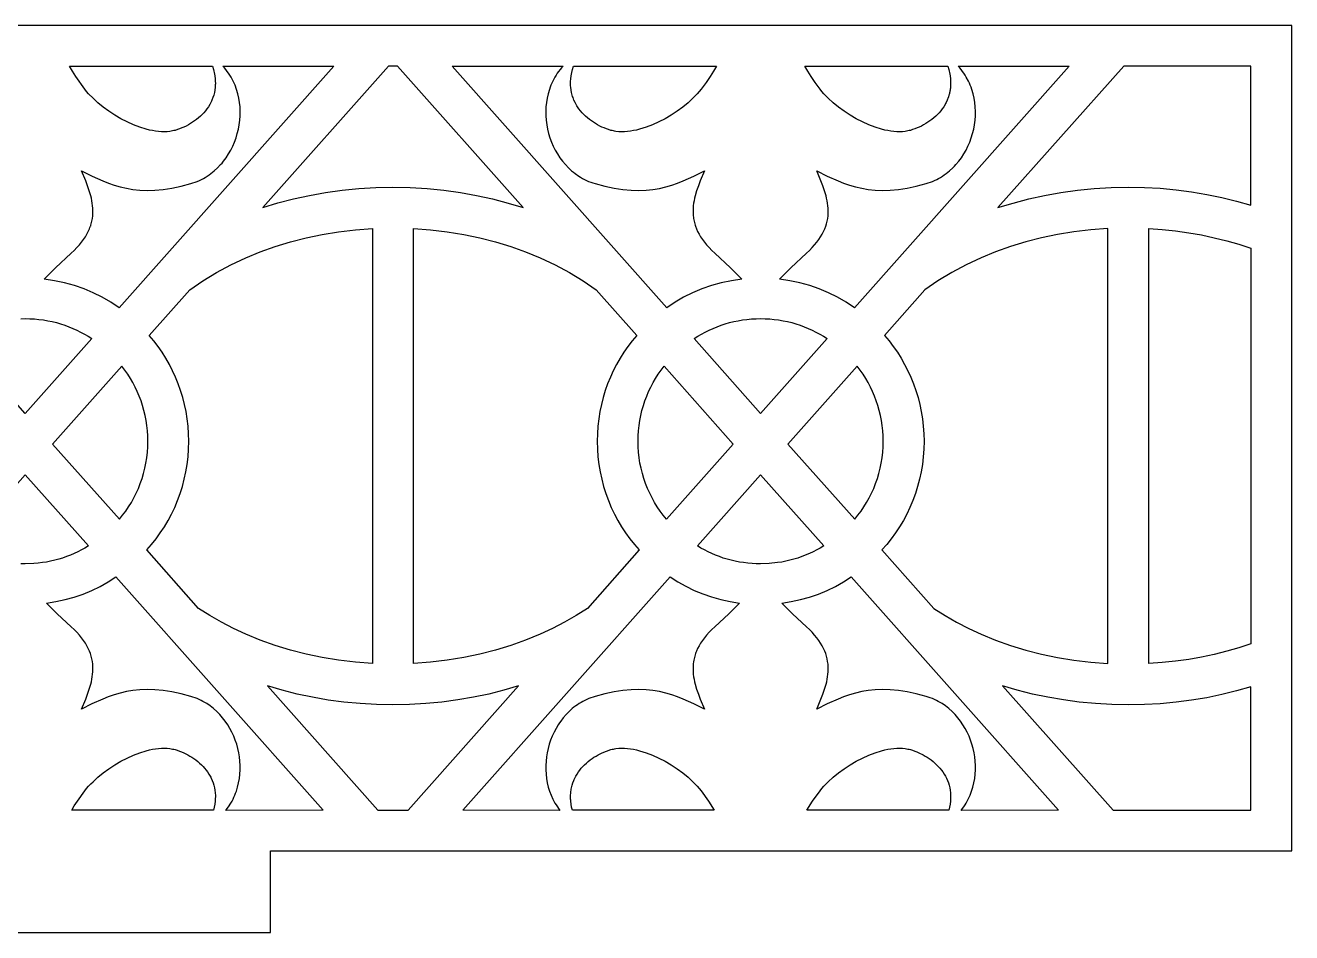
# Model space of a CAD drawing. Extents: x -831 to 1547, y -1426 to -385.
# Drawn here: x -553.04 to -506.54, y -549.92 to -516.62 of the extents above; entities that cross this region are included whole.
import ezdxf

# ---------------------------------------------------------------- set-up
doc = ezdxf.new("R2010")
doc.units = 0
doc.layers.add('CUT', color=18, linetype='CONTINUOUS')

msp = doc.modelspace()

# ---------------------------------------------------------------- linework, layer by layer
at = {"layer": 'CUT'}
for points in [[(-506.538, -516.625), (-599.538, -516.625), (-599.538, -546.924), (-562.038, -546.924), (-562.038, -549.924), (-544.038, -549.924), (-544.038, -546.924), (-506.538, -546.924)], [(-549.589, -526.988), (-549.894, -526.787), (-550.211, -526.604), (-550.541, -526.441), (-550.881, -526.298), (-551.233, -526.176), (-551.594, -526.076), (-551.963, -525.999), (-552.341, -525.944), (-551.926, -525.521), (-551.351, -524.986), (-551.243, -524.885), (-551.144, -524.784), (-551.053, -524.684), (-550.972, -524.585), (-550.934, -524.536), (-550.898, -524.486), (-550.833, -524.388), (-550.775, -524.291), (-550.725, -524.194), (-550.682, -524.097), (-550.663, -524.049), (-550.646, -524.001), (-550.637, -523.977), (-550.635, -523.971), (-550.635, -523.97), (-550.634, -523.968), (-550.634, -523.967), (-550.634, -523.965), (-550.633, -523.964), (-550.633, -523.962), (-550.632, -523.961), (-550.632, -523.959), (-550.63, -523.953), (-550.616, -523.905), (-550.592, -523.81), (-550.583, -523.763), (-550.574, -523.715), (-550.562, -523.621), (-550.556, -523.527), (-550.554, -523.433), (-550.557, -523.34), (-550.565, -523.247), (-550.577, -523.154), (-550.592, -523.062), (-550.611, -522.969), (-550.634, -522.877), (-550.687, -522.694), (-550.75, -522.511), (-550.82, -522.329), (-550.972, -521.965), (-550.588, -522.157), (-550.193, -522.337), (-549.988, -522.418), (-549.776, -522.491), (-549.556, -522.554), (-549.325, -522.606), (-549.084, -522.646), (-548.83, -522.671), (-548.561, -522.681), (-548.278, -522.673), (-547.977, -522.645), (-547.659, -522.598), (-547.32, -522.527), (-546.961, -522.433), (-546.88, -522.408), (-546.801, -522.381), (-546.723, -522.35), (-546.647, -522.317), (-546.572, -522.281), (-546.5, -522.243), (-546.429, -522.203), (-546.359, -522.159), (-546.291, -522.114), (-546.226, -522.067), (-546.161, -522.017), (-546.099, -521.965), (-545.979, -521.855), (-545.867, -521.738), (-545.814, -521.677), (-545.762, -521.614), (-545.665, -521.483), (-545.576, -521.346), (-545.495, -521.205), (-545.422, -521.058), (-545.357, -520.907), (-545.3, -520.753), (-545.253, -520.595), (-545.213, -520.435), (-545.183, -520.274), (-545.162, -520.11), (-545.15, -519.946), (-545.148, -519.782), (-545.154, -519.618), (-545.171, -519.454), (-545.198, -519.293), (-545.234, -519.133), (-545.28, -518.976), (-545.337, -518.821), (-545.37, -518.746), (-545.405, -518.671), (-545.483, -518.525), (-545.526, -518.453), (-545.571, -518.383), (-545.62, -518.314), (-545.671, -518.247), (-545.725, -518.181), (-545.782, -518.117), (-541.71, -518.125)], [(-551.411, -518.125), (-546.166, -518.124), (-546.129, -518.243), (-546.115, -518.301), (-546.101, -518.359), (-546.09, -518.416), (-546.08, -518.472), (-546.066, -518.583), (-546.062, -518.637), (-546.061, -518.664), (-546.061, -518.666), (-546.061, -518.667), (-546.061, -518.669), (-546.061, -518.671), (-546.06, -518.673), (-546.061, -518.674), (-546.06, -518.676), (-546.06, -518.678), (-546.06, -518.679), (-546.06, -518.681), (-546.06, -518.683), (-546.06, -518.684), (-546.06, -518.686), (-546.06, -518.688), (-546.06, -518.689), (-546.06, -518.691), (-546.059, -518.744), (-546.059, -518.745), (-546.059, -518.747), (-546.059, -518.749), (-546.059, -518.75), (-546.059, -518.752), (-546.059, -518.754), (-546.059, -518.755), (-546.059, -518.757), (-546.059, -518.758), (-546.059, -518.76), (-546.059, -518.762), (-546.059, -518.763), (-546.059, -518.765), (-546.059, -518.767), (-546.059, -518.768), (-546.059, -518.77), (-546.059, -518.772), (-546.059, -518.773), (-546.059, -518.775), (-546.059, -518.776), (-546.059, -518.778), (-546.059, -518.78), (-546.059, -518.781), (-546.059, -518.783), (-546.059, -518.785), (-546.059, -518.786), (-546.059, -518.788), (-546.059, -518.789), (-546.06, -518.791), (-546.059, -518.793), (-546.06, -518.794), (-546.06, -518.796), (-546.062, -518.847), (-546.064, -518.873), (-546.064, -518.874), (-546.064, -518.876), (-546.064, -518.878), (-546.064, -518.879), (-546.064, -518.881), (-546.064, -518.882), (-546.064, -518.884), (-546.065, -518.886), (-546.065, -518.887), (-546.065, -518.889), (-546.065, -518.89), (-546.065, -518.892), (-546.065, -518.893), (-546.066, -518.895), (-546.066, -518.897), (-546.066, -518.898), (-546.078, -518.998), (-546.096, -519.094), (-546.12, -519.188), (-546.149, -519.278), (-546.183, -519.366), (-546.202, -519.409), (-546.222, -519.451), (-546.266, -519.533), (-546.314, -519.612), (-546.366, -519.687), (-546.422, -519.76), (-546.481, -519.83), (-546.544, -519.897), (-546.609, -519.961), (-546.677, -520.021), (-546.748, -520.079), (-546.821, -520.133), (-546.896, -520.184), (-546.973, -520.232), (-547.051, -520.277), (-547.13, -520.319), (-547.211, -520.357), (-547.292, -520.392), (-547.373, -520.424), (-547.455, -520.453), (-547.536, -520.478), (-547.582, -520.49), (-547.63, -520.501), (-547.677, -520.51), (-547.726, -520.518), (-547.826, -520.528), (-547.929, -520.532), (-548.035, -520.53), (-548.143, -520.522), (-548.254, -520.508), (-548.366, -520.49), (-548.48, -520.466), (-548.595, -520.437), (-548.828, -520.365), (-549.063, -520.275), (-549.297, -520.17), (-549.528, -520.051), (-549.753, -519.919), (-549.97, -519.777), (-550.177, -519.626), (-550.372, -519.467), (-550.551, -519.302), (-550.713, -519.133), (-550.787, -519.047), (-550.855, -518.961), (-551.181, -518.506), (-551.307, -518.307)], [(-534.754, -523.316), (-539.371, -518.125), (-539.703, -518.125), (-544.32, -523.316), (-543.762, -523.144), (-543.191, -522.994), (-542.608, -522.865), (-542.013, -522.758), (-541.407, -522.673), (-540.793, -522.612), (-540.169, -522.575), (-539.538, -522.563), (-538.906, -522.575), (-538.282, -522.612), (-537.668, -522.673), (-537.062, -522.758), (-536.467, -522.865), (-535.883, -522.994), (-535.312, -523.145)], [(-526.733, -525.944), (-527.112, -525.996), (-527.482, -526.071), (-527.843, -526.17), (-528.194, -526.292), (-528.535, -526.436), (-528.864, -526.601), (-529.181, -526.785), (-529.485, -526.988), (-537.364, -518.125), (-533.293, -518.117), (-533.349, -518.181), (-533.404, -518.247), (-533.455, -518.314), (-533.503, -518.383), (-533.549, -518.453), (-533.592, -518.525), (-533.632, -518.597), (-533.67, -518.671), (-533.705, -518.746), (-533.737, -518.821), (-533.753, -518.859), (-533.767, -518.898), (-533.794, -518.975), (-533.841, -519.133), (-533.877, -519.293), (-533.904, -519.454), (-533.92, -519.618), (-533.927, -519.782), (-533.925, -519.946), (-533.913, -520.11), (-533.892, -520.273), (-533.861, -520.435), (-533.822, -520.595), (-533.774, -520.753), (-533.718, -520.907), (-533.653, -521.058), (-533.58, -521.205), (-533.499, -521.346), (-533.409, -521.483), (-533.312, -521.614), (-533.208, -521.738), (-533.096, -521.855), (-532.976, -521.965), (-532.914, -522.017), (-532.849, -522.067), (-532.716, -522.159), (-532.646, -522.202), (-532.575, -522.243), (-532.502, -522.281), (-532.428, -522.317), (-532.352, -522.35), (-532.274, -522.381), (-532.195, -522.408), (-532.114, -522.433), (-531.754, -522.527), (-531.416, -522.598), (-531.097, -522.645), (-530.797, -522.673), (-530.513, -522.681), (-530.245, -522.671), (-529.991, -522.646), (-529.749, -522.607), (-529.519, -522.554), (-529.298, -522.491), (-529.086, -522.418), (-528.881, -522.337), (-528.486, -522.157), (-528.102, -521.965), (-528.254, -522.329), (-528.324, -522.511), (-528.387, -522.694), (-528.441, -522.877), (-528.463, -522.969), (-528.482, -523.062), (-528.498, -523.154), (-528.51, -523.247), (-528.517, -523.34), (-528.52, -523.433), (-528.519, -523.527), (-528.512, -523.621), (-528.507, -523.668), (-528.5, -523.715), (-528.482, -523.81), (-528.459, -523.905), (-528.445, -523.953), (-528.429, -524.001), (-528.393, -524.097), (-528.35, -524.194), (-528.3, -524.291), (-528.242, -524.388), (-528.177, -524.486), (-528.103, -524.585), (-528.021, -524.684), (-527.931, -524.784), (-527.832, -524.885), (-527.724, -524.986), (-527.148, -525.521)], [(-532.909, -518.124), (-527.663, -518.125), (-527.768, -518.307), (-527.894, -518.506), (-528.043, -518.723), (-528.219, -518.961), (-528.288, -519.047), (-528.362, -519.133), (-528.524, -519.302), (-528.703, -519.467), (-528.898, -519.626), (-529.104, -519.777), (-529.322, -519.919), (-529.547, -520.051), (-529.778, -520.17), (-530.012, -520.275), (-530.246, -520.365), (-530.479, -520.437), (-530.595, -520.466), (-530.708, -520.49), (-530.821, -520.508), (-530.931, -520.522), (-531.04, -520.53), (-531.145, -520.532), (-531.249, -520.528), (-531.349, -520.518), (-531.397, -520.51), (-531.445, -520.501), (-531.492, -520.49), (-531.538, -520.478), (-531.62, -520.453), (-531.701, -520.424), (-531.783, -520.392), (-531.864, -520.357), (-531.944, -520.319), (-532.023, -520.277), (-532.102, -520.232), (-532.178, -520.184), (-532.253, -520.133), (-532.326, -520.079), (-532.397, -520.021), (-532.466, -519.961), (-532.531, -519.897), (-532.594, -519.83), (-532.653, -519.76), (-532.709, -519.687), (-532.76, -519.612), (-532.785, -519.573), (-532.809, -519.533), (-532.852, -519.451), (-532.891, -519.366), (-532.926, -519.278), (-532.941, -519.233), (-532.954, -519.188), (-532.979, -519.094), (-532.997, -518.998), (-533.009, -518.898), (-533.013, -518.847), (-533.014, -518.822), (-533.015, -518.796), (-533.015, -518.691), (-533.008, -518.583), (-532.994, -518.472), (-532.974, -518.359), (-532.945, -518.243)], [(-522.591, -526.988), (-522.895, -526.787), (-523.212, -526.604), (-523.542, -526.441), (-523.882, -526.298), (-524.234, -526.176), (-524.595, -526.076), (-524.964, -525.999), (-525.342, -525.944), (-524.927, -525.521), (-524.352, -524.986), (-524.244, -524.885), (-524.145, -524.784), (-524.054, -524.684), (-523.973, -524.585), (-523.899, -524.486), (-523.834, -524.388), (-523.776, -524.291), (-523.75, -524.242), (-523.726, -524.194), (-523.683, -524.097), (-523.646, -524.001), (-523.617, -523.905), (-523.604, -523.858), (-523.593, -523.81), (-523.575, -523.715), (-523.563, -523.621), (-523.557, -523.527), (-523.555, -523.433), (-523.558, -523.34), (-523.566, -523.247), (-523.578, -523.154), (-523.593, -523.062), (-523.613, -522.969), (-523.635, -522.877), (-523.688, -522.694), (-523.752, -522.511), (-523.822, -522.329), (-523.974, -521.965), (-523.59, -522.157), (-523.195, -522.337), (-522.99, -522.418), (-522.777, -522.491), (-522.557, -522.554), (-522.326, -522.606), (-522.085, -522.646), (-521.831, -522.671), (-521.562, -522.681), (-521.279, -522.673), (-520.979, -522.645), (-520.66, -522.598), (-520.322, -522.527), (-519.962, -522.433), (-519.881, -522.408), (-519.802, -522.381), (-519.724, -522.35), (-519.648, -522.317), (-519.573, -522.281), (-519.501, -522.243), (-519.43, -522.203), (-519.36, -522.159), (-519.292, -522.114), (-519.226, -522.067), (-519.1, -521.965), (-518.98, -521.855), (-518.923, -521.797), (-518.868, -521.738), (-518.763, -521.614), (-518.666, -521.483), (-518.577, -521.346), (-518.496, -521.205), (-518.423, -521.058), (-518.358, -520.907), (-518.302, -520.753), (-518.253, -520.595), (-518.214, -520.435), (-518.184, -520.274), (-518.163, -520.11), (-518.151, -519.946), (-518.149, -519.782), (-518.156, -519.618), (-518.172, -519.454), (-518.198, -519.293), (-518.235, -519.133), (-518.281, -518.976), (-518.309, -518.898), (-518.338, -518.821), (-518.371, -518.746), (-518.406, -518.671), (-518.484, -518.525), (-518.527, -518.453), (-518.573, -518.383), (-518.621, -518.314), (-518.672, -518.247), (-518.726, -518.181), (-518.783, -518.117), (-514.711, -518.125)], [(-524.412, -518.125), (-519.167, -518.124), (-519.131, -518.243), (-519.115, -518.301), (-519.103, -518.359), (-519.082, -518.472), (-519.068, -518.583), (-519.061, -518.691), (-519.06, -518.717), (-519.06, -518.744), (-519.061, -518.796), (-519.067, -518.898), (-519.069, -518.923), (-519.07, -518.925), (-519.07, -518.926), (-519.07, -518.928), (-519.07, -518.93), (-519.07, -518.931), (-519.071, -518.933), (-519.071, -518.934), (-519.071, -518.936), (-519.071, -518.937), (-519.071, -518.939), (-519.071, -518.94), (-519.072, -518.942), (-519.072, -518.944), (-519.072, -518.945), (-519.072, -518.947), (-519.073, -518.948), (-519.073, -518.95), (-519.073, -518.951), (-519.073, -518.953), (-519.073, -518.954), (-519.073, -518.956), (-519.074, -518.958), (-519.074, -518.959), (-519.074, -518.961), (-519.074, -518.962), (-519.074, -518.964), (-519.074, -518.965), (-519.075, -518.967), (-519.075, -518.968), (-519.075, -518.97), (-519.075, -518.971), (-519.076, -518.973), (-519.079, -518.998), (-519.088, -519.046), (-519.092, -519.07), (-519.094, -519.076), (-519.094, -519.078), (-519.094, -519.079), (-519.094, -519.081), (-519.095, -519.082), (-519.096, -519.088), (-519.096, -519.09), (-519.097, -519.091), (-519.097, -519.093), (-519.098, -519.094), (-519.103, -519.118), (-519.103, -519.119), (-519.104, -519.121), (-519.104, -519.122), (-519.104, -519.124), (-519.104, -519.125), (-519.105, -519.127), (-519.105, -519.128), (-519.106, -519.129), (-519.106, -519.131), (-519.106, -519.132), (-519.107, -519.134), (-519.107, -519.135), (-519.107, -519.137), (-519.108, -519.138), (-519.108, -519.14), (-519.109, -519.141), (-519.115, -519.164), (-519.121, -519.188), (-519.128, -519.211), (-519.135, -519.233), (-519.135, -519.235), (-519.136, -519.236), (-519.136, -519.238), (-519.137, -519.239), (-519.137, -519.24), (-519.138, -519.242), (-519.138, -519.243), (-519.139, -519.245), (-519.139, -519.246), (-519.14, -519.247), (-519.14, -519.249), (-519.141, -519.25), (-519.141, -519.252), (-519.142, -519.253), (-519.142, -519.255), (-519.143, -519.256), (-519.143, -519.257), (-519.144, -519.259), (-519.144, -519.26), (-519.145, -519.262), (-519.145, -519.263), (-519.145, -519.264), (-519.146, -519.266), (-519.146, -519.267), (-519.147, -519.269), (-519.147, -519.27), (-519.148, -519.271), (-519.148, -519.273), (-519.149, -519.274), (-519.149, -519.276), (-519.15, -519.277), (-519.15, -519.278), (-519.185, -519.366), (-519.224, -519.451), (-519.245, -519.492), (-519.267, -519.533), (-519.315, -519.612), (-519.367, -519.687), (-519.423, -519.76), (-519.482, -519.83), (-519.545, -519.897), (-519.61, -519.961), (-519.679, -520.021), (-519.749, -520.079), (-519.822, -520.133), (-519.897, -520.184), (-519.974, -520.232), (-520.052, -520.277), (-520.132, -520.319), (-520.212, -520.357), (-520.293, -520.392), (-520.374, -520.424), (-520.456, -520.453), (-520.538, -520.478), (-520.583, -520.49), (-520.631, -520.501), (-520.678, -520.51), (-520.727, -520.518), (-520.827, -520.528), (-520.93, -520.532), (-521.036, -520.53), (-521.144, -520.522), (-521.255, -520.508), (-521.367, -520.49), (-521.481, -520.466), (-521.597, -520.437), (-521.83, -520.365), (-522.064, -520.275), (-522.298, -520.17), (-522.529, -520.051), (-522.754, -519.919), (-522.971, -519.777), (-523.178, -519.626), (-523.373, -519.467), (-523.552, -519.302), (-523.714, -519.133), (-523.788, -519.047), (-523.856, -518.961), (-524.032, -518.723), (-524.182, -518.506), (-524.308, -518.307)], [(-508.037, -523.226), (-508.038, -518.125), (-512.704, -518.125), (-517.322, -523.316), (-516.764, -523.145), (-516.192, -522.994), (-515.609, -522.865), (-515.014, -522.758), (-514.408, -522.673), (-513.793, -522.612), (-513.169, -522.575), (-512.538, -522.563), (-511.946, -522.574), (-511.362, -522.606), (-510.785, -522.66), (-510.216, -522.734), (-509.656, -522.828), (-509.105, -522.942), (-508.566, -523.075)], [(-540.288, -540.044), (-540.916, -539.999), (-541.532, -539.926), (-542.136, -539.828), (-542.727, -539.704), (-543.304, -539.556), (-543.865, -539.384), (-544.411, -539.189), (-544.938, -538.973), (-545.397, -538.76), (-545.839, -538.531), (-546.266, -538.286), (-546.674, -538.026), (-548.581, -535.88), (-548.404, -535.679), (-548.237, -535.47), (-548.08, -535.253), (-547.932, -535.029), (-547.795, -534.798), (-547.668, -534.56), (-547.552, -534.316), (-547.447, -534.066), (-547.353, -533.811), (-547.271, -533.55), (-547.201, -533.284), (-547.142, -533.013), (-547.097, -532.738), (-547.063, -532.458), (-547.043, -532.175), (-547.037, -531.889), (-547.043, -531.612), (-547.062, -531.338), (-547.093, -531.068), (-547.135, -530.801), (-547.19, -530.539), (-547.256, -530.281), (-547.333, -530.028), (-547.421, -529.779), (-547.52, -529.536), (-547.629, -529.299), (-547.748, -529.067), (-547.877, -528.842), (-548.016, -528.622), (-548.164, -528.41), (-548.321, -528.204), (-548.487, -528.006), (-547.001, -526.331), (-546.523, -526.004), (-546.019, -525.698), (-545.49, -525.415), (-544.938, -525.156), (-544.411, -524.94), (-543.866, -524.745), (-543.304, -524.573), (-542.727, -524.425), (-542.136, -524.301), (-541.532, -524.203), (-540.916, -524.13), (-540.288, -524.085)], [(-538.788, -540.044), (-538.788, -524.085), (-538.16, -524.13), (-537.544, -524.203), (-536.939, -524.301), (-536.348, -524.425), (-535.771, -524.573), (-535.21, -524.745), (-534.665, -524.94), (-534.137, -525.156), (-533.584, -525.416), (-533.055, -525.699), (-532.55, -526.005), (-532.071, -526.333), (-530.587, -528.006), (-530.753, -528.204), (-530.911, -528.41), (-531.059, -528.622), (-531.198, -528.842), (-531.327, -529.067), (-531.446, -529.299), (-531.555, -529.536), (-531.654, -529.779), (-531.742, -530.028), (-531.819, -530.281), (-531.885, -530.539), (-531.939, -530.801), (-531.982, -531.068), (-532.013, -531.338), (-532.032, -531.612), (-532.038, -531.889), (-532.031, -532.175), (-532.011, -532.458), (-531.978, -532.738), (-531.932, -533.013), (-531.874, -533.284), (-531.804, -533.55), (-531.721, -533.811), (-531.627, -534.066), (-531.522, -534.316), (-531.406, -534.56), (-531.279, -534.798), (-531.142, -535.029), (-530.995, -535.253), (-530.837, -535.47), (-530.67, -535.679), (-530.494, -535.88), (-532.399, -538.024), (-532.808, -538.285), (-533.235, -538.53), (-533.678, -538.76), (-534.137, -538.973), (-534.665, -539.189), (-535.21, -539.384), (-535.771, -539.556), (-536.348, -539.704), (-536.939, -539.828), (-537.544, -539.926), (-538.16, -539.999)], [(-513.288, -540.044), (-513.288, -524.085), (-513.916, -524.13), (-514.532, -524.203), (-515.136, -524.301), (-515.727, -524.425), (-516.304, -524.573), (-516.865, -524.745), (-517.411, -524.94), (-517.938, -525.156), (-518.491, -525.416), (-519.021, -525.699), (-519.526, -526.005), (-520.004, -526.333), (-521.488, -528.006), (-521.322, -528.204), (-521.165, -528.41), (-521.017, -528.622), (-520.878, -528.842), (-520.749, -529.067), (-520.63, -529.299), (-520.521, -529.536), (-520.422, -529.779), (-520.334, -530.028), (-520.257, -530.281), (-520.191, -530.539), (-520.137, -530.801), (-520.094, -531.068), (-520.063, -531.338), (-520.044, -531.612), (-520.038, -531.889), (-520.044, -532.175), (-520.065, -532.458), (-520.098, -532.738), (-520.144, -533.013), (-520.202, -533.284), (-520.272, -533.55), (-520.354, -533.811), (-520.448, -534.066), (-520.553, -534.316), (-520.669, -534.56), (-520.796, -534.798), (-520.934, -535.029), (-521.081, -535.253), (-521.239, -535.47), (-521.405, -535.679), (-521.582, -535.88), (-519.677, -538.024), (-519.267, -538.285), (-518.841, -538.53), (-518.397, -538.76), (-517.938, -538.973), (-517.411, -539.189), (-516.866, -539.384), (-516.304, -539.556), (-515.727, -539.704), (-515.136, -539.828), (-514.532, -539.926), (-513.916, -539.999)], [(-511.788, -524.084), (-511.292, -524.118), (-510.802, -524.169), (-510.32, -524.236), (-509.846, -524.319), (-509.38, -524.418), (-508.923, -524.532), (-508.475, -524.66), (-508.037, -524.804), (-508.037, -539.325), (-508.475, -539.468), (-508.923, -539.597), (-509.38, -539.711), (-509.846, -539.81), (-510.32, -539.893), (-510.802, -539.96), (-511.292, -540.011), (-511.788, -540.045)], [(-528.477, -528.123), (-528.345, -528.037), (-528.209, -527.957), (-528.07, -527.881), (-527.928, -527.811), (-527.784, -527.745), (-527.636, -527.685), (-527.486, -527.63), (-527.334, -527.58), (-527.179, -527.536), (-527.022, -527.498), (-526.862, -527.465), (-526.701, -527.438), (-526.538, -527.416), (-526.373, -527.401), (-526.206, -527.392), (-526.038, -527.389), (-525.87, -527.392), (-525.703, -527.401), (-525.538, -527.416), (-525.375, -527.438), (-525.213, -527.465), (-525.054, -527.498), (-524.897, -527.536), (-524.742, -527.58), (-524.589, -527.63), (-524.439, -527.685), (-524.292, -527.745), (-524.147, -527.811), (-524.006, -527.881), (-523.867, -527.957), (-523.731, -528.037), (-523.599, -528.123), (-526.038, -530.867)], [(-549.49, -529.134), (-552.033, -531.996), (-549.583, -534.752), (-549.463, -534.605), (-549.349, -534.452), (-549.243, -534.295), (-549.142, -534.133), (-549.049, -533.966), (-548.963, -533.795), (-548.885, -533.62), (-548.814, -533.44), (-548.75, -533.257), (-548.695, -533.071), (-548.647, -532.881), (-548.608, -532.688), (-548.577, -532.492), (-548.555, -532.293), (-548.541, -532.092), (-548.537, -531.889), (-548.541, -531.695), (-548.553, -531.503), (-548.573, -531.313), (-548.601, -531.126), (-548.637, -530.942), (-548.68, -530.76), (-548.731, -530.581), (-548.789, -530.406), (-548.853, -530.233), (-548.925, -530.064), (-549.003, -529.899), (-549.088, -529.738), (-549.179, -529.581), (-549.277, -529.427), (-549.38, -529.278)], [(-529.492, -534.752), (-529.612, -534.605), (-529.725, -534.452), (-529.832, -534.295), (-529.932, -534.133), (-530.025, -533.966), (-530.111, -533.795), (-530.19, -533.62), (-530.261, -533.44), (-530.324, -533.257), (-530.38, -533.071), (-530.427, -532.881), (-530.467, -532.688), (-530.498, -532.492), (-530.52, -532.293), (-530.533, -532.092), (-530.538, -531.889), (-530.534, -531.695), (-530.521, -531.503), (-530.501, -531.313), (-530.473, -531.126), (-530.438, -530.942), (-530.394, -530.76), (-530.344, -530.581), (-530.286, -530.406), (-530.221, -530.233), (-530.15, -530.064), (-530.072, -529.899), (-529.987, -529.738), (-529.895, -529.581), (-529.798, -529.427), (-529.694, -529.278), (-529.585, -529.134), (-527.041, -531.996)], [(-522.491, -529.134), (-525.034, -531.996), (-522.584, -534.752), (-522.464, -534.605), (-522.351, -534.452), (-522.244, -534.295), (-522.144, -534.133), (-522.05, -533.966), (-521.964, -533.795), (-521.886, -533.62), (-521.815, -533.44), (-521.751, -533.257), (-521.696, -533.071), (-521.648, -532.881), (-521.609, -532.688), (-521.578, -532.492), (-521.556, -532.293), (-521.542, -532.092), (-521.538, -531.889), (-521.542, -531.695), (-521.554, -531.503), (-521.574, -531.313), (-521.603, -531.126), (-521.638, -530.942), (-521.681, -530.76), (-521.732, -530.581), (-521.79, -530.406), (-521.854, -530.233), (-521.926, -530.064), (-522.004, -529.899), (-522.089, -529.738), (-522.18, -529.581), (-522.278, -529.427), (-522.381, -529.278)], [(-523.721, -535.731), (-523.848, -535.808), (-523.979, -535.88), (-524.112, -535.948), (-524.247, -536.012), (-524.525, -536.124), (-524.668, -536.174), (-524.812, -536.218), (-524.959, -536.257), (-525.108, -536.292), (-525.259, -536.321), (-525.412, -536.345), (-525.722, -536.378), (-526.038, -536.389), (-526.196, -536.386), (-526.354, -536.378), (-526.51, -536.364), (-526.664, -536.345), (-526.816, -536.321), (-526.967, -536.292), (-527.116, -536.257), (-527.263, -536.218), (-527.408, -536.174), (-527.551, -536.124), (-527.691, -536.07), (-527.829, -536.012), (-527.964, -535.948), (-528.097, -535.88), (-528.227, -535.808), (-528.355, -535.731), (-526.038, -533.125)], [(-552.261, -537.827), (-551.913, -537.775), (-551.572, -537.702), (-551.239, -537.609), (-550.913, -537.497), (-550.598, -537.365), (-550.292, -537.216), (-549.996, -537.049), (-549.712, -536.865), (-542.103, -545.424), (-545.669, -545.437), (-545.62, -545.372), (-545.573, -545.305), (-545.487, -545.168), (-545.447, -545.098), (-545.411, -545.027), (-545.376, -544.954), (-545.344, -544.881), (-545.315, -544.807), (-545.288, -544.732), (-545.241, -544.581), (-545.204, -544.426), (-545.176, -544.27), (-545.158, -544.112), (-545.149, -543.954), (-545.148, -543.794), (-545.157, -543.635), (-545.174, -543.477), (-545.199, -543.319), (-545.233, -543.164), (-545.276, -543.01), (-545.326, -542.859), (-545.384, -542.711), (-545.451, -542.567), (-545.525, -542.426), (-545.606, -542.291), (-545.695, -542.161), (-545.791, -542.036), (-545.895, -541.917), (-546.005, -541.805), (-546.122, -541.701), (-546.183, -541.651), (-546.246, -541.604), (-546.376, -541.515), (-546.513, -541.435), (-546.584, -541.398), (-546.656, -541.364), (-546.73, -541.332), (-546.806, -541.303), (-546.883, -541.276), (-546.961, -541.252), (-547.32, -541.158), (-547.659, -541.088), (-547.977, -541.04), (-548.277, -541.013), (-548.561, -541.005), (-548.83, -541.014), (-549.084, -541.04), (-549.325, -541.079), (-549.556, -541.131), (-549.776, -541.195), (-549.989, -541.268), (-550.194, -541.349), (-550.589, -541.528), (-550.972, -541.721), (-550.82, -541.357), (-550.75, -541.175), (-550.687, -540.992), (-550.634, -540.808), (-550.612, -540.716), (-550.592, -540.624), (-550.577, -540.532), (-550.565, -540.439), (-550.557, -540.346), (-550.554, -540.252), (-550.556, -540.159), (-550.562, -540.065), (-550.574, -539.97), (-550.592, -539.875), (-550.616, -539.78), (-550.645, -539.685), (-550.682, -539.589), (-550.725, -539.492), (-550.775, -539.395), (-550.833, -539.297), (-550.898, -539.199), (-550.972, -539.1), (-551.053, -539.001), (-551.144, -538.901), (-551.243, -538.801), (-551.351, -538.7), (-551.871, -538.218)], [(-529.363, -536.865), (-529.078, -537.048), (-528.783, -537.213), (-528.477, -537.362), (-528.161, -537.493), (-527.836, -537.605), (-527.502, -537.698), (-527.161, -537.772), (-526.813, -537.827), (-527.203, -538.218), (-527.723, -538.7), (-527.832, -538.801), (-527.931, -538.901), (-528.021, -539.001), (-528.103, -539.1), (-528.177, -539.199), (-528.242, -539.297), (-528.3, -539.395), (-528.35, -539.492), (-528.393, -539.589), (-528.412, -539.637), (-528.429, -539.685), (-528.459, -539.78), (-528.482, -539.875), (-528.492, -539.923), (-528.496, -539.947), (-528.5, -539.97), (-528.512, -540.065), (-528.519, -540.159), (-528.52, -540.252), (-528.517, -540.346), (-528.51, -540.439), (-528.498, -540.532), (-528.482, -540.624), (-528.463, -540.716), (-528.441, -540.808), (-528.387, -540.992), (-528.324, -541.175), (-528.254, -541.357), (-528.102, -541.721), (-528.486, -541.528), (-528.881, -541.349), (-529.086, -541.268), (-529.298, -541.195), (-529.519, -541.131), (-529.749, -541.079), (-529.991, -541.04), (-530.245, -541.014), (-530.513, -541.005), (-530.797, -541.013), (-531.097, -541.04), (-531.416, -541.088), (-531.754, -541.158), (-532.114, -541.252), (-532.192, -541.276), (-532.269, -541.303), (-532.344, -541.332), (-532.418, -541.364), (-532.49, -541.398), (-532.561, -541.435), (-532.63, -541.474), (-532.698, -541.515), (-532.764, -541.558), (-532.828, -541.604), (-532.891, -541.651), (-532.952, -541.701), (-533.07, -541.805), (-533.18, -541.917), (-533.283, -542.036), (-533.379, -542.161), (-533.425, -542.225), (-533.468, -542.291), (-533.55, -542.426), (-533.624, -542.567), (-533.69, -542.711), (-533.749, -542.859), (-533.799, -543.01), (-533.841, -543.164), (-533.875, -543.319), (-533.901, -543.477), (-533.918, -543.635), (-533.926, -543.794), (-533.926, -543.954), (-533.917, -544.112), (-533.898, -544.27), (-533.87, -544.426), (-533.833, -544.581), (-533.786, -544.732), (-533.73, -544.881), (-533.664, -545.027), (-533.588, -545.168), (-533.546, -545.237), (-533.502, -545.305), (-533.455, -545.372), (-533.405, -545.437), (-536.971, -545.424)], [(-525.262, -537.827), (-524.914, -537.775), (-524.573, -537.702), (-524.239, -537.609), (-523.915, -537.497), (-523.599, -537.365), (-523.293, -537.216), (-522.997, -537.049), (-522.713, -536.865), (-515.104, -545.424), (-518.671, -545.437), (-518.621, -545.372), (-518.574, -545.305), (-518.53, -545.237), (-518.488, -545.168), (-518.412, -545.027), (-518.345, -544.881), (-518.316, -544.807), (-518.289, -544.732), (-518.242, -544.581), (-518.205, -544.426), (-518.177, -544.27), (-518.159, -544.112), (-518.15, -543.954), (-518.149, -543.794), (-518.157, -543.635), (-518.175, -543.477), (-518.2, -543.319), (-518.234, -543.164), (-518.277, -543.01), (-518.327, -542.859), (-518.385, -542.711), (-518.452, -542.567), (-518.526, -542.426), (-518.607, -542.291), (-518.696, -542.161), (-518.792, -542.036), (-518.896, -541.917), (-519.006, -541.805), (-519.123, -541.701), (-519.184, -541.651), (-519.247, -541.604), (-519.377, -541.515), (-519.514, -541.435), (-519.585, -541.398), (-519.657, -541.364), (-519.731, -541.332), (-519.807, -541.303), (-519.884, -541.276), (-519.962, -541.252), (-520.321, -541.158), (-520.659, -541.088), (-520.978, -541.04), (-521.279, -541.013), (-521.562, -541.005), (-521.83, -541.014), (-522.085, -541.04), (-522.326, -541.079), (-522.557, -541.131), (-522.777, -541.195), (-522.99, -541.268), (-523.195, -541.349), (-523.59, -541.528), (-523.974, -541.721), (-523.821, -541.357), (-523.751, -541.175), (-523.689, -540.992), (-523.635, -540.808), (-523.612, -540.716), (-523.593, -540.624), (-523.578, -540.532), (-523.566, -540.439), (-523.558, -540.346), (-523.555, -540.252), (-523.557, -540.159), (-523.563, -540.065), (-523.576, -539.97), (-523.593, -539.875), (-523.617, -539.78), (-523.631, -539.732), (-523.646, -539.685), (-523.683, -539.589), (-523.726, -539.492), (-523.776, -539.395), (-523.834, -539.297), (-523.899, -539.199), (-523.973, -539.1), (-524.054, -539.001), (-524.145, -538.901), (-524.244, -538.801), (-524.352, -538.7), (-524.872, -538.218)], [(-544.15, -540.868), (-540.096, -545.424), (-538.978, -545.424), (-534.924, -540.867), (-535.464, -541.027), (-536.017, -541.166), (-536.58, -541.286), (-537.154, -541.385), (-537.738, -541.464), (-538.33, -541.52), (-538.93, -541.555), (-539.538, -541.566), (-540.145, -541.555), (-540.745, -541.52), (-541.337, -541.464), (-541.921, -541.386), (-542.494, -541.286), (-543.058, -541.167), (-543.61, -541.027)], [(-517.152, -540.867), (-513.098, -545.424), (-508.038, -545.424), (-508.037, -540.903), (-508.566, -541.054), (-509.105, -541.187), (-509.656, -541.301), (-510.216, -541.395), (-510.785, -541.469), (-511.362, -541.523), (-511.946, -541.555), (-512.538, -541.566), (-513.145, -541.555), (-513.745, -541.52), (-514.338, -541.464), (-514.921, -541.385), (-515.495, -541.286), (-516.059, -541.166), (-516.612, -541.027)], [(-546.125, -545.427), (-551.334, -545.424), (-551.238, -545.268), (-551.127, -545.1), (-550.855, -544.725), (-550.787, -544.639), (-550.713, -544.553), (-550.634, -544.468), (-550.551, -544.384), (-550.371, -544.219), (-550.177, -544.06), (-549.97, -543.909), (-549.753, -543.766), (-549.528, -543.635), (-549.297, -543.515), (-549.063, -543.41), (-548.828, -543.321), (-548.595, -543.249), (-548.48, -543.22), (-548.366, -543.196), (-548.254, -543.177), (-548.143, -543.164), (-548.035, -543.156), (-547.929, -543.154), (-547.826, -543.158), (-547.726, -543.168), (-547.677, -543.175), (-547.629, -543.184), (-547.582, -543.195), (-547.536, -543.208), (-547.458, -543.232), (-547.379, -543.259), (-547.3, -543.29), (-547.222, -543.323), (-547.145, -543.36), (-547.068, -543.4), (-546.992, -543.442), (-546.918, -543.488), (-546.845, -543.536), (-546.774, -543.587), (-546.705, -543.642), (-546.638, -543.699), (-546.573, -543.759), (-546.512, -543.822), (-546.453, -543.888), (-546.397, -543.956), (-546.345, -544.028), (-546.296, -544.102), (-546.251, -544.179), (-546.23, -544.219), (-546.211, -544.259), (-546.174, -544.342), (-546.142, -544.427), (-546.115, -544.515), (-546.093, -544.606), (-546.076, -544.699), (-546.065, -544.795), (-546.059, -544.894), (-546.059, -544.944), (-546.06, -544.995), (-546.066, -545.099), (-546.079, -545.206), (-546.099, -545.315)], [(-527.74, -545.424), (-532.949, -545.427), (-532.976, -545.315), (-532.995, -545.206), (-533.008, -545.099), (-533.012, -545.047), (-533.012, -545.045), (-533.012, -545.044), (-533.013, -545.042), (-533.013, -545.041), (-533.013, -545.039), (-533.013, -545.037), (-533.013, -545.036), (-533.013, -545.034), (-533.013, -545.032), (-533.013, -545.031), (-533.013, -545.029), (-533.013, -545.028), (-533.013, -545.026), (-533.014, -545.024), (-533.014, -545.023), (-533.014, -545.021), (-533.014, -545.02), (-533.014, -545.018), (-533.014, -545.016), (-533.014, -545.015), (-533.014, -545.013), (-533.014, -545.011), (-533.014, -545.01), (-533.014, -545.008), (-533.015, -544.995), (-533.015, -544.994), (-533.015, -544.992), (-533.015, -544.991), (-533.015, -544.989), (-533.015, -544.983), (-533.015, -544.981), (-533.015, -544.979), (-533.015, -544.978), (-533.015, -544.976), (-533.015, -544.973), (-533.015, -544.971), (-533.015, -544.97), (-533.016, -544.968), (-533.015, -544.967), (-533.015, -544.965), (-533.015, -544.963), (-533.016, -544.962), (-533.016, -544.96), (-533.016, -544.959), (-533.015, -544.957), (-533.015, -544.955), (-533.015, -544.954), (-533.015, -544.952), (-533.016, -544.951), (-533.016, -544.949), (-533.016, -544.948), (-533.016, -544.946), (-533.016, -544.944), (-533.016, -544.919), (-533.015, -544.894), (-533.009, -544.795), (-533.005, -544.747), (-532.998, -544.699), (-532.99, -544.652), (-532.981, -544.606), (-532.959, -544.515), (-532.932, -544.427), (-532.9, -544.342), (-532.883, -544.3), (-532.864, -544.259), (-532.823, -544.179), (-532.778, -544.102), (-532.73, -544.028), (-532.677, -543.956), (-532.622, -543.888), (-532.563, -543.822), (-532.501, -543.759), (-532.437, -543.699), (-532.37, -543.642), (-532.301, -543.587), (-532.229, -543.536), (-532.157, -543.488), (-532.082, -543.442), (-532.007, -543.4), (-531.93, -543.36), (-531.852, -543.323), (-531.695, -543.259), (-531.538, -543.208), (-531.492, -543.195), (-531.445, -543.184), (-531.397, -543.175), (-531.348, -543.168), (-531.249, -543.158), (-531.145, -543.154), (-531.04, -543.156), (-530.931, -543.164), (-530.821, -543.177), (-530.708, -543.196), (-530.594, -543.22), (-530.479, -543.249), (-530.246, -543.321), (-530.012, -543.41), (-529.778, -543.515), (-529.547, -543.635), (-529.322, -543.766), (-529.104, -543.909), (-528.897, -544.06), (-528.703, -544.219), (-528.524, -544.384), (-528.362, -544.553), (-528.288, -544.639), (-528.219, -544.725), (-527.947, -545.1)], [(-519.126, -545.427), (-524.335, -545.424), (-524.128, -545.1), (-523.856, -544.725), (-523.788, -544.639), (-523.714, -544.553), (-523.552, -544.384), (-523.373, -544.219), (-523.178, -544.06), (-522.971, -543.909), (-522.754, -543.766), (-522.529, -543.635), (-522.298, -543.515), (-522.064, -543.41), (-521.83, -543.321), (-521.596, -543.249), (-521.481, -543.22), (-521.367, -543.196), (-521.255, -543.177), (-521.144, -543.164), (-521.036, -543.156), (-520.93, -543.154), (-520.827, -543.158), (-520.727, -543.168), (-520.678, -543.175), (-520.63, -543.184), (-520.583, -543.195), (-520.537, -543.208), (-520.459, -543.232), (-520.38, -543.259), (-520.302, -543.29), (-520.223, -543.323), (-520.069, -543.4), (-519.993, -543.442), (-519.919, -543.488), (-519.846, -543.536), (-519.775, -543.587), (-519.706, -543.642), (-519.639, -543.699), (-519.574, -543.759), (-519.513, -543.822), (-519.454, -543.888), (-519.398, -543.956), (-519.346, -544.028), (-519.297, -544.102), (-519.252, -544.179), (-519.211, -544.259), (-519.175, -544.342), (-519.143, -544.427), (-519.116, -544.515), (-519.094, -544.606), (-519.077, -544.699), (-519.066, -544.795), (-519.062, -544.844), (-519.06, -544.894), (-519.06, -544.944), (-519.061, -544.995), (-519.067, -545.099), (-519.08, -545.206), (-519.1, -545.315)]]:
    msp.add_lwpolyline(points, close=True, dxfattribs=at)
for points in [[(-553.205, -527.392), (-553.037, -527.389), (-552.868, -527.392), (-552.702, -527.401), (-552.537, -527.416), (-552.374, -527.438), (-552.212, -527.465), (-552.053, -527.498), (-551.896, -527.536), (-551.741, -527.58), (-551.588, -527.63), (-551.438, -527.685), (-551.291, -527.745), (-551.146, -527.811), (-551.005, -527.881), (-550.866, -527.957), (-550.73, -528.037), (-550.598, -528.123), (-553.037, -530.867), (-555.476, -528.123)], [(-555.354, -535.731), (-553.037, -533.125), (-550.72, -535.731), (-550.847, -535.808), (-550.978, -535.88), (-551.11, -535.948), (-551.246, -536.012), (-551.384, -536.07), (-551.524, -536.124), (-551.667, -536.174), (-551.812, -536.218), (-551.958, -536.257), (-552.107, -536.292), (-552.258, -536.321), (-552.411, -536.345), (-552.565, -536.364), (-552.721, -536.378), (-553.037, -536.389), (-553.196, -536.386)]]:
    msp.add_lwpolyline(points, dxfattribs=at)

doc.saveas('drawing.dxf')
